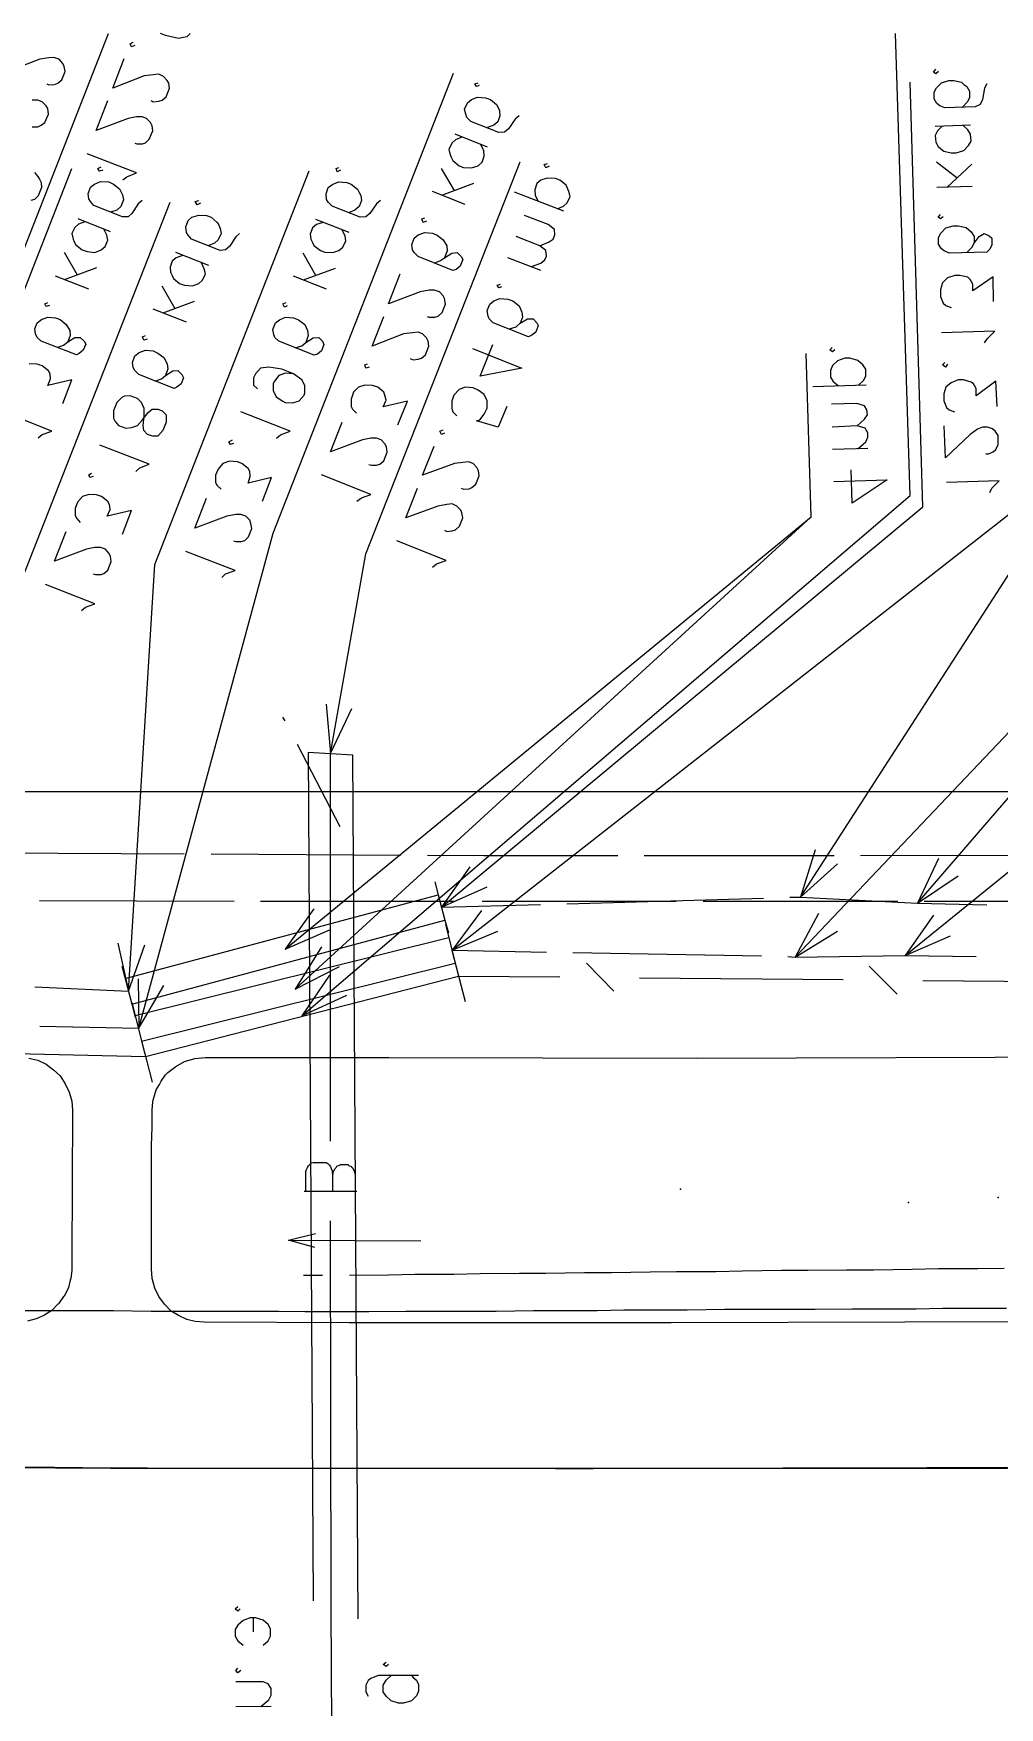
# Model space of a CAD drawing. Header units: metres. Extents: x 131 to 658, y 22 to 173.
# Drawn here: x 331.47 to 350.57, y 118.31 to 151.43 of the extents above; entities that cross this region are included whole.
import ezdxf

# ---------------------------------------------------------------- set-up
doc = ezdxf.new("R2010")
doc.units = ezdxf.units.M
for name, color, linetype in [('BOUNDARY', 7, 'Continuous'), ('CURB', 7, 'Continuous'), ('ELECTR_CABLE', 7, 'Continuous'), ('ELECTR_CABLE_COMM', 7, 'Continuous'), ('GRASS', 7, 'Continuous'), ('OVERHEAD_POWER_LINE', 7, 'Continuous'), ('ROAD', 7, 'Continuous'), ('SIDEWALK_PATH', 7, 'Continuous'), ('TREE', 7, 'Continuous'), ('WATER_PIPELINE', 7, 'Continuous')]:
    doc.layers.add(name, color=color, linetype=linetype)

msp = doc.modelspace()

# ---------------------------------------------------------------- linework, layer by layer
at = {"layer": 'BOUNDARY'}
msp.add_lwpolyline([(330.783, 136.431), (334.112, 136.431), (335.788, 136.431), (338.795, 136.431), (338.795, 136.431), (339.117, 136.431), (340.782, 136.431), (344.111, 136.431), (345.775, 136.431), (349.104, 136.431), (350.78, 136.431)], dxfattribs=at)
at = {"layer": 'CURB'}
for points in [[(337.186, 126.855), (336.809, 126.855)], [(350.669, 126.999), (350.147, 126.988), (349.37, 126.988), (348.849, 126.977), (348.083, 126.965), (347.551, 126.965), (346.785, 126.954), (346.263, 126.954), (345.487, 126.943), (344.965, 126.932), (344.188, 126.932), (343.667, 126.921), (342.901, 126.91), (342.368, 126.91), (341.603, 126.899), (341.081, 126.899), (340.304, 126.888), (339.783, 126.877), (339.006, 126.877), (338.485, 126.866), (337.719, 126.855)], [(331.261, 126.166), (331.782, 126.166), (332.526, 126.166), (333.047, 126.166), (333.791, 126.155), (334.312, 126.155), (335.045, 126.155), (335.577, 126.155), (336.31, 126.155), (336.831, 126.144), (337.575, 126.144), (338.096, 126.144), (338.829, 126.155), (339.361, 126.155), (340.094, 126.155), (340.615, 126.155), (341.359, 126.166), (341.88, 126.166), (342.613, 126.166), (343.145, 126.178), (343.878, 126.178), (344.399, 126.178), (345.143, 126.189), (345.664, 126.189), (346.397, 126.189), (346.929, 126.189), (347.662, 126.2), (348.183, 126.2), (348.927, 126.2), (349.448, 126.211), (350.181, 126.211), (350.713, 126.211)]]:
    msp.add_lwpolyline(points, dxfattribs=at)
at = {"layer": 'ELECTR_CABLE'}
for points in [[(321.151, 133.968), (320.652, 133.124), (328.897, 141.092), (332.952, 151.431)], [(334.565, 151.431), (334.501, 151.367), (334.334, 151.334), (334.079, 151.389), (333.979, 151.431)], [(340.327, 134.078), (339.75, 133.291), (351.168, 142.235), (350.88, 151.431)], [(346.996, 134.023), (346.53, 133.157), (355.285, 142.368), (355.001, 151.431)], [(333.469, 151.19), (333.402, 151.168), (333.402, 151.168), (333.38, 151.223), (333.38, 151.223), (333.436, 151.256)], [(331.727, 150.435), (331.771, 150.413), (331.771, 150.413), (331.882, 150.424), (331.882, 150.424), (331.949, 150.446), (331.949, 150.446), (332.026, 150.513), (332.026, 150.513), (332.093, 150.679), (332.093, 150.679), (332.071, 150.779), (332.071, 150.779), (332.048, 150.835), (332.048, 150.835), (331.971, 150.923), (331.971, 150.923), (331.871, 150.957), (331.871, 150.957), (331.771, 150.946), (331.771, 150.946), (331.593, 150.923), (331.593, 150.923), (330.961, 150.679)], [(333.791, 150.102), (333.835, 150.08), (333.835, 150.08), (333.946, 150.091), (333.946, 150.091), (334.013, 150.113), (334.013, 150.113), (334.09, 150.18), (334.09, 150.18), (334.157, 150.346), (334.157, 150.346), (334.146, 150.446), (334.146, 150.446), (334.112, 150.502), (334.112, 150.502), (334.035, 150.579), (334.035, 150.579), (333.946, 150.624), (333.946, 150.624), (333.835, 150.613), (333.835, 150.613), (333.657, 150.59), (333.657, 150.59), (333.036, 150.346), (333.036, 150.346), (333.258, 150.934)], [(349.37, 135.11), (348.949, 134.223), (348.949, 134.223), (355.829, 142.19), (355.829, 142.19), (355.551, 151.012)], [(349.37, 150.679), (349.315, 150.635), (349.315, 150.635), (349.271, 150.668), (349.271, 150.668), (349.315, 150.724)], [(333.535, 132.725), (333.547, 131.748), (333.547, 131.748), (336.21, 141.547), (336.21, 141.547), (339.772, 150.646)], [(340.094, 134.944), (339.539, 134.145), (339.539, 134.145), (349.06, 142.068), (349.06, 142.068), (348.805, 150.468)], [(340.282, 150.402), (340.227, 150.38), (340.227, 150.38), (340.193, 150.435), (340.193, 150.435), (340.26, 150.457)], [(346.929, 135.277), (346.641, 134.345), (346.641, 134.345), (351.523, 141.913), (351.523, 141.913), (351.257, 150.69)], [(350.325, 150.435), (350.28, 150.346), (350.28, 150.346), (350.236, 150.124), (350.236, 150.124), (350.192, 150.025), (350.192, 150.025), (350.092, 149.98), (350.092, 149.98), (349.493, 149.958), (349.493, 149.958), (349.393, 150.002), (349.393, 150.002), (349.337, 150.047), (349.337, 150.047), (349.282, 150.136), (349.282, 150.136), (349.282, 150.269), (349.282, 150.269), (349.326, 150.357), (349.326, 150.357), (349.426, 150.457), (349.426, 150.457), (349.57, 150.502), (349.57, 150.502), (349.67, 150.502), (349.67, 150.502), (349.825, 150.468), (349.825, 150.468), (349.87, 150.424), (349.87, 150.424), (349.925, 150.38), (349.925, 150.38), (349.981, 150.291), (349.981, 150.291), (349.981, 150.158), (349.981, 150.158), (349.936, 150.069), (349.936, 150.069), (349.837, 149.969)], [(331.438, 149.581), (331.549, 149.581), (331.549, 149.581), (331.616, 149.614), (331.616, 149.614), (331.693, 149.669), (331.693, 149.669), (331.76, 149.836), (331.76, 149.836), (331.749, 149.947), (331.749, 149.947), (331.716, 150.002), (331.716, 150.002), (331.638, 150.08), (331.638, 150.08), (331.549, 150.113), (331.549, 150.113), (331.438, 150.113)], [(333.469, 149.259), (333.513, 149.248), (333.513, 149.248), (333.624, 149.248), (333.624, 149.248), (333.68, 149.27), (333.68, 149.27), (333.757, 149.337), (333.757, 149.337), (333.824, 149.503), (333.824, 149.503), (333.813, 149.603), (333.813, 149.603), (333.78, 149.669), (333.78, 149.669), (333.702, 149.747), (333.702, 149.747), (333.613, 149.78), (333.613, 149.78), (333.502, 149.78), (333.502, 149.78), (333.336, 149.747), (333.336, 149.747), (332.703, 149.514), (332.703, 149.514), (332.936, 150.102)], [(341.07, 149.803), (340.992, 149.736), (340.992, 149.736), (340.859, 149.547), (340.859, 149.547), (340.782, 149.481), (340.782, 149.481), (340.671, 149.47), (340.671, 149.47), (340.116, 149.692), (340.116, 149.692), (340.038, 149.769), (340.038, 149.769), (340.016, 149.836), (340.016, 149.836), (339.994, 149.936), (339.994, 149.936), (340.049, 150.058), (340.049, 150.058), (340.127, 150.124), (340.127, 150.124), (340.249, 150.169), (340.249, 150.169), (340.404, 150.158), (340.404, 150.158), (340.504, 150.124), (340.504, 150.124), (340.626, 150.025), (340.626, 150.025), (340.66, 149.969), (340.66, 149.969), (340.682, 149.902), (340.682, 149.902), (340.693, 149.803), (340.693, 149.803), (340.648, 149.681), (340.648, 149.681), (340.571, 149.614), (340.571, 149.614), (340.449, 149.57)], [(349.271, 133.99), (348.705, 133.191), (348.705, 133.191), (358.803, 141.369), (358.803, 141.369), (358.536, 150.191)], [(339.938, 149.381), (339.816, 149.325), (339.816, 149.325), (339.738, 149.259), (339.738, 149.259), (339.683, 149.137), (339.683, 149.137), (339.705, 149.037), (339.705, 149.037), (339.727, 148.981), (339.727, 148.981), (339.761, 148.915), (339.761, 148.915), (339.883, 148.815), (339.883, 148.815), (339.972, 148.782), (339.972, 148.782), (340.127, 148.771), (340.127, 148.771), (340.26, 148.815), (340.26, 148.815), (340.338, 148.882), (340.338, 148.882), (340.382, 149.004), (340.382, 149.004), (340.371, 149.115), (340.371, 149.115), (340.316, 149.226)], [(340.449, 149.181), (339.805, 149.436)], [(349.448, 149.603), (349.348, 149.503), (349.348, 149.503), (349.304, 149.414), (349.304, 149.414), (349.315, 149.281), (349.315, 149.281), (349.359, 149.192), (349.359, 149.192), (349.415, 149.148), (349.415, 149.148), (349.47, 149.104), (349.47, 149.104), (349.615, 149.07), (349.615, 149.07), (349.714, 149.07), (349.714, 149.07), (349.87, 149.115), (349.87, 149.115), (349.959, 149.214), (349.959, 149.214), (350.014, 149.303), (350.014, 149.303), (350.003, 149.436), (350.003, 149.436), (349.948, 149.525), (349.948, 149.525), (349.848, 149.614)], [(350.003, 149.614), (349.304, 149.592)], [(333.236, 148.538), (333.313, 148.593), (333.313, 148.593), (333.502, 148.671), (333.502, 148.671), (332.526, 149.048)], [(320.752, 132.858), (320.275, 132.003), (320.275, 132.003), (329.163, 140.936), (329.163, 140.936), (332.226, 148.76)], [(332.836, 148.726), (332.77, 148.704), (332.77, 148.704), (332.736, 148.76), (332.736, 148.76), (332.803, 148.793)], [(333.136, 133.435), (333.347, 132.481), (333.347, 132.481), (333.868, 140.925), (333.868, 140.925), (336.92, 148.715)], [(337.541, 148.726), (337.475, 148.693), (337.475, 148.693), (337.453, 148.76), (337.453, 148.76), (337.508, 148.782)], [(339.794, 148.327), (339.539, 148.76)], [(349.737, 148.571), (349.326, 148.882)], [(350.025, 148.848), (349.537, 148.393)], [(333.613, 148.127), (333.535, 148.06), (333.535, 148.06), (333.413, 147.872), (333.413, 147.872), (333.336, 147.805), (333.336, 147.805), (333.225, 147.805), (333.225, 147.805), (332.659, 148.027), (332.659, 148.027), (332.592, 148.105), (332.592, 148.105), (332.559, 148.16), (332.559, 148.16), (332.548, 148.26), (332.548, 148.26), (332.592, 148.393), (332.592, 148.393), (332.67, 148.449), (332.67, 148.449), (332.792, 148.504), (332.792, 148.504), (332.958, 148.493), (332.958, 148.493), (333.047, 148.449), (333.047, 148.449), (333.169, 148.36), (333.169, 148.36), (333.203, 148.293), (333.203, 148.293), (333.225, 148.238), (333.225, 148.238), (333.247, 148.138), (333.247, 148.138), (333.191, 148.005), (333.191, 148.005), (333.114, 147.938), (333.114, 147.938), (332.992, 147.894)], [(338.329, 148.127), (338.252, 148.06), (338.252, 148.06), (338.118, 147.872), (338.118, 147.872), (338.041, 147.805), (338.041, 147.805), (337.93, 147.794), (337.93, 147.794), (337.375, 148.016), (337.375, 148.016), (337.297, 148.094), (337.297, 148.094), (337.264, 148.149), (337.264, 148.149), (337.253, 148.26), (337.253, 148.26), (337.297, 148.382), (337.297, 148.382), (337.386, 148.449), (337.386, 148.449), (337.508, 148.493), (337.508, 148.493), (337.663, 148.482), (337.663, 148.482), (337.752, 148.449), (337.752, 148.449), (337.874, 148.349), (337.874, 148.349), (337.908, 148.282), (337.908, 148.282), (337.941, 148.227), (337.941, 148.227), (337.952, 148.127), (337.952, 148.127), (337.908, 148.005), (337.908, 148.005), (337.819, 147.938), (337.819, 147.938), (337.697, 147.883)], [(340.171, 148.46), (339.539, 148.227)], [(350.036, 148.404), (349.337, 148.382)], [(340.005, 148.049), (339.361, 148.305)], [(332.992, 147.506), (332.348, 147.761)], [(337.708, 147.494), (337.053, 147.75)], [(339.239, 147.716), (339.173, 147.694), (339.173, 147.694), (339.15, 147.761), (339.15, 147.761), (339.206, 147.783)], [(349.459, 147.805), (349.404, 147.761), (349.404, 147.761), (349.359, 147.794), (349.359, 147.794), (349.404, 147.85)], [(332.481, 147.705), (332.359, 147.661), (332.359, 147.661), (332.281, 147.594), (332.281, 147.594), (332.226, 147.472), (332.226, 147.472), (332.248, 147.361), (332.248, 147.361), (332.27, 147.306), (332.27, 147.306), (332.304, 147.25), (332.304, 147.25), (332.426, 147.15), (332.426, 147.15), (332.526, 147.117), (332.526, 147.117), (332.681, 147.095), (332.681, 147.095), (332.803, 147.15), (332.803, 147.15), (332.881, 147.217), (332.881, 147.217), (332.936, 147.339), (332.936, 147.339), (332.914, 147.439), (332.914, 147.439), (332.859, 147.561)], [(337.197, 147.694), (337.064, 147.65), (337.064, 147.65), (336.986, 147.583), (336.986, 147.583), (336.942, 147.461), (336.942, 147.461), (336.953, 147.361), (336.953, 147.361), (336.986, 147.295), (336.986, 147.295), (337.009, 147.239), (337.009, 147.239), (337.142, 147.139), (337.142, 147.139), (337.231, 147.106), (337.231, 147.106), (337.386, 147.095), (337.386, 147.095), (337.508, 147.139), (337.508, 147.139), (337.586, 147.206), (337.586, 147.206), (337.641, 147.328), (337.641, 147.328), (337.63, 147.428), (337.63, 147.428), (337.564, 147.55)], [(339.394, 146.884), (339.517, 146.94), (339.517, 146.94), (339.594, 146.995), (339.594, 146.995), (339.738, 147.084), (339.738, 147.084), (339.849, 147.095), (339.849, 147.095), (339.927, 147.017), (339.927, 147.017), (339.96, 146.962), (339.96, 146.962), (339.905, 146.829), (339.905, 146.829), (339.827, 146.762), (339.827, 146.762), (339.761, 146.74), (339.761, 146.74), (339.073, 147.017), (339.073, 147.017), (338.995, 147.095), (338.995, 147.095), (338.962, 147.15), (338.962, 147.15), (338.951, 147.25), (338.951, 147.25), (338.995, 147.384), (338.995, 147.384), (339.073, 147.45), (339.073, 147.45), (339.206, 147.494), (339.206, 147.494), (339.361, 147.483), (339.361, 147.483), (339.45, 147.439), (339.45, 147.439), (339.572, 147.35), (339.572, 147.35), (339.639, 147.228), (339.639, 147.228), (339.65, 147.128), (339.65, 147.128), (339.594, 146.995)], [(349.925, 147.095), (350.025, 147.195), (350.025, 147.195), (350.07, 147.284), (350.07, 147.284), (350.169, 147.417), (350.169, 147.417), (350.269, 147.472), (350.269, 147.472), (350.369, 147.428), (350.369, 147.428), (350.425, 147.384), (350.425, 147.384), (350.425, 147.25), (350.425, 147.25), (350.38, 147.162), (350.38, 147.162), (350.325, 147.106), (350.325, 147.106), (349.581, 147.084), (349.581, 147.084), (349.481, 147.128), (349.481, 147.128), (349.426, 147.173), (349.426, 147.173), (349.37, 147.261), (349.37, 147.261), (349.37, 147.395), (349.37, 147.395), (349.415, 147.483), (349.415, 147.483), (349.515, 147.583), (349.515, 147.583), (349.659, 147.628), (349.659, 147.628), (349.759, 147.628), (349.759, 147.628), (349.914, 147.594), (349.914, 147.594), (350.014, 147.506), (350.014, 147.506), (350.07, 147.417), (350.07, 147.417), (350.07, 147.284)], [(332.337, 146.651), (332.082, 147.095)], [(337.053, 146.64), (336.798, 147.084)], [(332.714, 146.795), (332.093, 146.562)], [(337.43, 146.784), (336.798, 146.551)], [(332.559, 146.374), (331.904, 146.629)], [(337.264, 146.374), (336.609, 146.629)], [(339.25, 145.83), (339.295, 145.819), (339.295, 145.819), (339.406, 145.819), (339.406, 145.819), (339.472, 145.841), (339.472, 145.841), (339.55, 145.908), (339.55, 145.908), (339.616, 146.074), (339.616, 146.074), (339.594, 146.185), (339.594, 146.185), (339.572, 146.241), (339.572, 146.241), (339.494, 146.318), (339.494, 146.318), (339.394, 146.352), (339.394, 146.352), (339.295, 146.352), (339.295, 146.352), (339.117, 146.318), (339.117, 146.318), (338.485, 146.085), (338.485, 146.085), (338.718, 146.673)], [(350.458, 146.13), (350.447, 146.618), (350.447, 146.618), (350.047, 146.34), (350.047, 146.34), (350.047, 146.474), (350.047, 146.474), (349.992, 146.562), (349.992, 146.562), (349.948, 146.607), (349.948, 146.607), (349.792, 146.64), (349.792, 146.64), (349.692, 146.64), (349.692, 146.64), (349.548, 146.596), (349.548, 146.596), (349.448, 146.496), (349.448, 146.496), (349.404, 146.363), (349.404, 146.363), (349.404, 146.229), (349.404, 146.229), (349.459, 146.096), (349.459, 146.096), (349.515, 146.052), (349.515, 146.052), (349.615, 146.008)], [(331.782, 146.052), (331.716, 146.03), (331.716, 146.03), (331.693, 146.085), (331.693, 146.085), (331.749, 146.107)], [(336.487, 146.041), (336.432, 146.019), (336.432, 146.019), (336.398, 146.085), (336.398, 146.085), (336.465, 146.107)], [(331.937, 145.22), (332.06, 145.264), (332.06, 145.264), (332.148, 145.331), (332.148, 145.331), (332.281, 145.419), (332.281, 145.419), (332.392, 145.419), (332.392, 145.419), (332.47, 145.342), (332.47, 145.342), (332.503, 145.286), (332.503, 145.286), (332.448, 145.164), (332.448, 145.164), (332.37, 145.098), (332.37, 145.098), (332.315, 145.075), (332.315, 145.075), (331.616, 145.342), (331.616, 145.342), (331.538, 145.419), (331.538, 145.419), (331.505, 145.486), (331.505, 145.486), (331.494, 145.586), (331.494, 145.586), (331.538, 145.708), (331.538, 145.708), (331.627, 145.774), (331.627, 145.774), (331.749, 145.819), (331.749, 145.819), (331.904, 145.808), (331.904, 145.808), (331.993, 145.774), (331.993, 145.774), (332.115, 145.675), (332.115, 145.675), (332.182, 145.553), (332.182, 145.553), (332.193, 145.453), (332.193, 145.453), (332.148, 145.331)], [(336.642, 145.209), (336.776, 145.253), (336.776, 145.253), (336.853, 145.32), (336.853, 145.32), (336.998, 145.408), (336.998, 145.408), (337.109, 145.419), (337.109, 145.419), (337.186, 145.342), (337.186, 145.342), (337.208, 145.275), (337.208, 145.275), (337.164, 145.153), (337.164, 145.153), (337.086, 145.086), (337.086, 145.086), (337.02, 145.064), (337.02, 145.064), (336.321, 145.342), (336.321, 145.342), (336.243, 145.419), (336.243, 145.419), (336.221, 145.475), (336.221, 145.475), (336.199, 145.575), (336.199, 145.575), (336.254, 145.708), (336.254, 145.708), (336.332, 145.763), (336.332, 145.763), (336.454, 145.819), (336.454, 145.819), (336.609, 145.808), (336.609, 145.808), (336.709, 145.763), (336.709, 145.763), (336.831, 145.675), (336.831, 145.675), (336.887, 145.553), (336.887, 145.553), (336.898, 145.453), (336.898, 145.453), (336.853, 145.32)], [(338.917, 144.998), (338.973, 144.976), (338.973, 144.976), (339.073, 144.987), (339.073, 144.987), (339.139, 145.009), (339.139, 145.009), (339.217, 145.075), (339.217, 145.075), (339.284, 145.242), (339.284, 145.242), (339.272, 145.342), (339.272, 145.342), (339.239, 145.408), (339.239, 145.408), (339.161, 145.486), (339.161, 145.486), (339.073, 145.519), (339.073, 145.519), (338.962, 145.508), (338.962, 145.508), (338.784, 145.486), (338.784, 145.486), (338.163, 145.242), (338.163, 145.242), (338.396, 145.83)], [(350.28, 145.308), (350.336, 145.397), (350.336, 145.397), (350.48, 145.541), (350.48, 145.541), (349.426, 145.508)], [(337.009, 134.112), (336.443, 133.313), (336.443, 133.313), (346.852, 141.868), (346.852, 141.868), (346.752, 145.098)], [(337.164, 133.357), (336.642, 132.525), (336.642, 132.525), (346.852, 141.868), (346.852, 141.868), (346.752, 145.098)], [(347.318, 145.175), (347.273, 145.131), (347.273, 145.131), (347.218, 145.175), (347.218, 145.175), (347.262, 145.22)], [(332.048, 144.11), (332.226, 144.576), (332.226, 144.576), (331.749, 144.465), (331.749, 144.465), (331.804, 144.598), (331.804, 144.598), (331.793, 144.698), (331.793, 144.698), (331.76, 144.754), (331.76, 144.754), (331.638, 144.853), (331.638, 144.853), (331.538, 144.887), (331.538, 144.887), (331.383, 144.898)], [(336.609, 144.698), (336.454, 144.709), (336.454, 144.709), (336.321, 144.665), (336.321, 144.665), (336.232, 144.554), (336.232, 144.554), (336.21, 144.509), (336.21, 144.509), (336.21, 144.365), (336.21, 144.365), (336.265, 144.243), (336.265, 144.243), (336.398, 144.154), (336.398, 144.154), (336.443, 144.132), (336.443, 144.132), (336.598, 144.121), (336.598, 144.121), (336.72, 144.165), (336.72, 144.165), (336.82, 144.276), (336.82, 144.276), (336.831, 144.321), (336.831, 144.321), (336.831, 144.465), (336.831, 144.465), (336.776, 144.576), (336.776, 144.576), (336.609, 144.698), (336.609, 144.698), (336.376, 144.787), (336.376, 144.787), (336.121, 144.831), (336.121, 144.831), (335.955, 144.809), (335.955, 144.809), (335.855, 144.698), (335.855, 144.698), (335.821, 144.62), (335.821, 144.62), (335.821, 144.476), (335.821, 144.476), (335.899, 144.398)], [(338.107, 144.831), (338.041, 144.809), (338.041, 144.809), (338.018, 144.876), (338.018, 144.876), (338.074, 144.898)], [(347.784, 144.476), (347.884, 144.565), (347.884, 144.565), (347.928, 144.654), (347.928, 144.654), (347.928, 144.787), (347.928, 144.787), (347.872, 144.876), (347.872, 144.876), (347.773, 144.964), (347.773, 144.964), (347.617, 145.009), (347.617, 145.009), (347.517, 145.009), (347.517, 145.009), (347.373, 144.953), (347.373, 144.953), (347.273, 144.865), (347.273, 144.865), (347.229, 144.765), (347.229, 144.765), (347.229, 144.632), (347.229, 144.632), (347.284, 144.543), (347.284, 144.543), (347.384, 144.465)], [(349.548, 144.887), (349.504, 144.831), (349.504, 144.831), (349.448, 144.876), (349.448, 144.876), (349.493, 144.92)], [(338.673, 143.688), (338.862, 144.154), (338.862, 144.154), (338.385, 144.043), (338.385, 144.043), (338.44, 144.177), (338.44, 144.177), (338.418, 144.276), (338.418, 144.276), (338.396, 144.332), (338.396, 144.332), (338.274, 144.432), (338.274, 144.432), (338.174, 144.465), (338.174, 144.465), (338.018, 144.476), (338.018, 144.476), (337.896, 144.432), (337.896, 144.432), (337.797, 144.332), (337.797, 144.332), (337.752, 144.199), (337.752, 144.199), (337.752, 144.054), (337.752, 144.054), (337.774, 143.999), (337.774, 143.999), (337.852, 143.921)], [(347.939, 144.476), (346.885, 144.443)], [(350.525, 144.054), (350.502, 144.554), (350.502, 144.554), (350.114, 144.265), (350.114, 144.265), (350.114, 144.41), (350.114, 144.41), (350.058, 144.498), (350.058, 144.498), (350.014, 144.532), (350.014, 144.532), (349.859, 144.576), (349.859, 144.576), (349.759, 144.576), (349.759, 144.576), (349.615, 144.521), (349.615, 144.521), (349.515, 144.432), (349.515, 144.432), (349.47, 144.299), (349.47, 144.299), (349.47, 144.165), (349.47, 144.165), (349.526, 144.032), (349.526, 144.032), (349.581, 143.988), (349.581, 143.988), (349.681, 143.944)], [(347.761, 143.666), (347.906, 143.799), (347.906, 143.799), (347.961, 143.888), (347.961, 143.888), (347.95, 143.988), (347.95, 143.988), (347.906, 144.066), (347.906, 144.066), (347.75, 144.11), (347.75, 144.11), (347.251, 144.099)], [(331.56, 143.433), (331.638, 143.5), (331.638, 143.5), (331.826, 143.566), (331.826, 143.566), (330.85, 143.955)], [(336.276, 143.422), (336.354, 143.489), (336.354, 143.489), (336.543, 143.566), (336.543, 143.566), (335.566, 143.944)], [(338.096, 142.9), (338.152, 142.889), (338.152, 142.889), (338.252, 142.889), (338.252, 142.889), (338.318, 142.912), (338.318, 142.912), (338.396, 142.978), (338.396, 142.978), (338.462, 143.145), (338.462, 143.145), (338.451, 143.256), (338.451, 143.256), (338.418, 143.311), (338.418, 143.311), (338.34, 143.389), (338.34, 143.389), (338.252, 143.422), (338.252, 143.422), (338.141, 143.422), (338.141, 143.422), (337.974, 143.389), (337.974, 143.389), (337.342, 143.156), (337.342, 143.156), (337.575, 143.744)], [(347.773, 143.211), (347.928, 143.355), (347.928, 143.355), (347.972, 143.444), (347.972, 143.444), (347.972, 143.533), (347.972, 143.533), (347.917, 143.622), (347.917, 143.622), (347.761, 143.666), (347.761, 143.666), (347.262, 143.644)], [(350.303, 143.111), (350.358, 143.111), (350.358, 143.111), (350.447, 143.156), (350.447, 143.156), (350.502, 143.2), (350.502, 143.2), (350.547, 143.3), (350.547, 143.3), (350.547, 143.477), (350.547, 143.477), (350.491, 143.566), (350.491, 143.566), (350.436, 143.611), (350.436, 143.611), (350.336, 143.644), (350.336, 143.644), (350.236, 143.644), (350.236, 143.644), (350.136, 143.6), (350.136, 143.6), (349.992, 143.5), (349.992, 143.5), (349.504, 143.034), (349.504, 143.034), (349.481, 143.666)], [(335.422, 143.322), (335.366, 143.3), (335.366, 143.3), (335.333, 143.355), (335.333, 143.355), (335.4, 143.389)], [(347.972, 143.222), (347.273, 143.2)], [(335.999, 142.179), (336.176, 142.645), (336.176, 142.645), (335.71, 142.534), (335.71, 142.534), (335.755, 142.667), (335.755, 142.667), (335.744, 142.767), (335.744, 142.767), (335.71, 142.823), (335.71, 142.823), (335.588, 142.923), (335.588, 142.923), (335.5, 142.956), (335.5, 142.956), (335.344, 142.967), (335.344, 142.967), (335.211, 142.923), (335.211, 142.923), (335.122, 142.812), (335.122, 142.812), (335.067, 142.69), (335.067, 142.69), (335.067, 142.545), (335.067, 142.545), (335.1, 142.49), (335.1, 142.49), (335.178, 142.412)], [(347.295, 142.568), (348.35, 142.601), (348.35, 142.601), (347.662, 142.135), (347.662, 142.135), (347.639, 142.801)], [(337.863, 142.179), (337.952, 142.246), (337.952, 142.246), (338.141, 142.312), (338.141, 142.312), (337.164, 142.701)], [(350.38, 142.346), (350.425, 142.434), (350.425, 142.434), (350.569, 142.579), (350.569, 142.579), (349.526, 142.545)], [(335.422, 141.391), (335.466, 141.38), (335.466, 141.38), (335.577, 141.38), (335.577, 141.38), (335.644, 141.402), (335.644, 141.402), (335.721, 141.469), (335.721, 141.469), (335.788, 141.635), (335.788, 141.635), (335.766, 141.735), (335.766, 141.735), (335.744, 141.802), (335.744, 141.802), (335.666, 141.88), (335.666, 141.88), (335.566, 141.913), (335.566, 141.913), (335.466, 141.913), (335.466, 141.913), (335.289, 141.88), (335.289, 141.88), (334.656, 141.646), (334.656, 141.646), (334.889, 142.235)], [(335.189, 140.67), (335.266, 140.737), (335.266, 140.737), (335.455, 140.803), (335.455, 140.803), (334.479, 141.18)], [(336.443, 137.829), (336.398, 137.907)], [(337.53, 135.732), (336.687, 137.363)], [(330.695, 135.221), (334.445, 135.199)], [(334.978, 135.199), (338.729, 135.177)], [(339.261, 135.177), (340.371, 135.166), (340.371, 135.166), (343.023, 135.166)], [(343.545, 135.166), (347.306, 135.166)], [(347.828, 135.166), (351.59, 135.177)], [(346.641, 134.345), (347.373, 135)], [(339.406, 134.644), (339.472, 134.389), (339.472, 134.389), (339.605, 133.89), (339.605, 133.89), (339.672, 133.635)], [(339.539, 134.145), (340.438, 134.545)], [(348.949, 134.223), (349.759, 134.766)], [(331.582, 134.278), (335.433, 134.267)], [(333.28, 132.736), (339.472, 134.389)], [(335.955, 134.267), (339.805, 134.267)], [(339.539, 134.145), (341.492, 134.201)], [(340.338, 134.267), (344.177, 134.267)], [(342.013, 134.212), (345.908, 134.323)], [(344.71, 134.267), (345.431, 134.267), (345.431, 134.267), (348.56, 134.267)], [(346.43, 134.345), (346.641, 134.345), (346.641, 134.345), (348.949, 134.223), (348.949, 134.223), (350.325, 134.189)], [(349.082, 134.267), (352.933, 134.267)], [(333.413, 132.225), (339.605, 133.89)], [(333.48, 132.003), (339.683, 133.546)], [(336.443, 133.313), (337.342, 133.701)], [(339.616, 133.801), (339.683, 133.546), (339.683, 133.546), (339.805, 133.035), (339.805, 133.035), (339.872, 132.78)], [(339.75, 133.291), (340.648, 133.668)], [(346.53, 133.157), (347.373, 133.668)], [(348.705, 133.191), (349.604, 133.579)], [(333.347, 132.481), (333.669, 133.402)], [(339.75, 133.291), (341.614, 133.257)], [(342.135, 133.246), (345.864, 133.18)], [(346.385, 133.169), (346.53, 133.157), (346.53, 133.157), (348.705, 133.191), (348.705, 133.191), (350.114, 133.169)], [(333.214, 132.98), (333.28, 132.736), (333.28, 132.736), (333.413, 132.225), (333.413, 132.225), (333.48, 131.97)], [(333.602, 131.493), (339.805, 133.035)], [(336.642, 132.525), (337.519, 132.969)], [(331.494, 132.569), (333.347, 132.481)], [(333.547, 131.748), (334.046, 132.592)], [(333.413, 132.259), (333.48, 132.003), (333.48, 132.003), (333.602, 131.493), (333.602, 131.493), (333.669, 131.238)], [(331.593, 131.793), (333.547, 131.748)]]:
    msp.add_lwpolyline(points, dxfattribs=at)
at = {"layer": 'ELECTR_CABLE_COMM'}
for points in [[(337.319, 132.802), (336.776, 131.992), (348.805, 142.29), (348.518, 151.431)], [(331.483, 148.682), (331.549, 148.604), (331.549, 148.604), (331.582, 148.549), (331.582, 148.549), (331.616, 148.482), (331.616, 148.482), (331.627, 148.382), (331.627, 148.382), (331.56, 148.216), (331.56, 148.216), (331.483, 148.149), (331.483, 148.149), (331.416, 148.127)], [(326.822, 132.303), (326.633, 131.338), (326.633, 131.338), (331.094, 140.27), (331.094, 140.27), (334.168, 148.094)], [(334.767, 148.072), (334.701, 148.038), (334.701, 148.038), (334.667, 148.105), (334.667, 148.105), (334.734, 148.127)], [(335.544, 147.472), (335.466, 147.406), (335.466, 147.406), (335.344, 147.217), (335.344, 147.217), (335.266, 147.15), (335.266, 147.15), (335.156, 147.139), (335.156, 147.139), (334.59, 147.361), (334.59, 147.361), (334.523, 147.439), (334.523, 147.439), (334.49, 147.494), (334.49, 147.494), (334.479, 147.605), (334.479, 147.605), (334.523, 147.728), (334.523, 147.728), (334.601, 147.794), (334.601, 147.794), (334.734, 147.838), (334.734, 147.838), (334.889, 147.827), (334.889, 147.827), (334.978, 147.794), (334.978, 147.794), (335.1, 147.694), (335.1, 147.694), (335.133, 147.639), (335.133, 147.639), (335.156, 147.572), (335.156, 147.572), (335.178, 147.472), (335.178, 147.472), (335.122, 147.35), (335.122, 147.35), (335.045, 147.284), (335.045, 147.284), (334.922, 147.228)], [(334.934, 146.84), (334.279, 147.095)], [(334.412, 147.04), (334.29, 146.995), (334.29, 146.995), (334.212, 146.929), (334.212, 146.929), (334.168, 146.806), (334.168, 146.806), (334.179, 146.707), (334.179, 146.707), (334.212, 146.64), (334.212, 146.64), (334.234, 146.585), (334.234, 146.585), (334.357, 146.485), (334.357, 146.485), (334.456, 146.451), (334.456, 146.451), (334.612, 146.44), (334.612, 146.44), (334.734, 146.485), (334.734, 146.485), (334.812, 146.551), (334.812, 146.551), (334.867, 146.673), (334.867, 146.673), (334.845, 146.773), (334.845, 146.773), (334.789, 146.895)], [(334.268, 145.985), (334.013, 146.429)], [(334.645, 146.13), (334.024, 145.897)], [(334.49, 145.719), (333.835, 145.974)], [(333.713, 145.386), (333.646, 145.364), (333.646, 145.364), (333.624, 145.43), (333.624, 145.43), (333.68, 145.453)], [(333.868, 144.554), (334.001, 144.598), (334.001, 144.598), (334.079, 144.665), (334.079, 144.665), (334.223, 144.754), (334.223, 144.754), (334.323, 144.765), (334.323, 144.765), (334.401, 144.687), (334.401, 144.687), (334.434, 144.62), (334.434, 144.62), (334.39, 144.498), (334.39, 144.498), (334.301, 144.432), (334.301, 144.432), (334.246, 144.41), (334.246, 144.41), (333.547, 144.687), (333.547, 144.687), (333.469, 144.765), (333.469, 144.765), (333.436, 144.82), (333.436, 144.82), (333.424, 144.92), (333.424, 144.92), (333.469, 145.053), (333.469, 145.053), (333.558, 145.12), (333.558, 145.12), (333.68, 145.164), (333.68, 145.164), (333.835, 145.153), (333.835, 145.153), (333.924, 145.109), (333.924, 145.109), (334.046, 145.02), (334.046, 145.02), (334.112, 144.898), (334.112, 144.898), (334.124, 144.798), (334.124, 144.798), (334.079, 144.665)], [(334.024, 143.577), (333.924, 143.466), (333.924, 143.466), (333.824, 143.466), (333.824, 143.466), (333.724, 143.5), (333.724, 143.5), (333.646, 143.577), (333.646, 143.577), (333.635, 143.677), (333.635, 143.677), (333.657, 143.866), (333.657, 143.866), (333.657, 144.01), (333.657, 144.01), (333.602, 144.132), (333.602, 144.132), (333.524, 144.21), (333.524, 144.21), (333.38, 144.265), (333.38, 144.265), (333.269, 144.254), (333.269, 144.254), (333.214, 144.232), (333.214, 144.232), (333.114, 144.132), (333.114, 144.132), (333.047, 143.966), (333.047, 143.966), (333.047, 143.821), (333.047, 143.821), (333.08, 143.755), (333.08, 143.755), (333.147, 143.677), (333.147, 143.677), (333.291, 143.622), (333.291, 143.622), (333.402, 143.633), (333.402, 143.633), (333.524, 143.677), (333.524, 143.677), (333.624, 143.788), (333.624, 143.788), (333.735, 143.932), (333.735, 143.932), (333.813, 143.999), (333.813, 143.999), (333.924, 143.999), (333.924, 143.999), (334.013, 143.966), (334.013, 143.966), (334.09, 143.888), (334.09, 143.888), (334.09, 143.744), (334.09, 143.744), (334.024, 143.577)], [(333.491, 142.767), (333.569, 142.834), (333.569, 142.834), (333.757, 142.912), (333.757, 142.912), (332.781, 143.289)], [(332.648, 142.667), (332.581, 142.645), (332.581, 142.645), (332.559, 142.701), (332.559, 142.701), (332.614, 142.734)], [(333.225, 141.524), (333.402, 141.99), (333.402, 141.99), (332.925, 141.88), (332.925, 141.88), (332.981, 142.013), (332.981, 142.013), (332.969, 142.113), (332.969, 142.113), (332.936, 142.168), (332.936, 142.168), (332.814, 142.268), (332.814, 142.268), (332.714, 142.301), (332.714, 142.301), (332.559, 142.312), (332.559, 142.312), (332.437, 142.268), (332.437, 142.268), (332.337, 142.157), (332.337, 142.157), (332.293, 142.035), (332.293, 142.035), (332.293, 141.891), (332.293, 141.891), (332.326, 141.835), (332.326, 141.835), (332.392, 141.757)], [(332.648, 140.737), (332.692, 140.725), (332.692, 140.725), (332.803, 140.725), (332.803, 140.725), (332.859, 140.748), (332.859, 140.748), (332.936, 140.814), (332.936, 140.814), (333.003, 140.981), (333.003, 140.981), (332.992, 141.092), (332.992, 141.092), (332.958, 141.147), (332.958, 141.147), (332.892, 141.225), (332.892, 141.225), (332.792, 141.258), (332.792, 141.258), (332.681, 141.258), (332.681, 141.258), (332.514, 141.225), (332.514, 141.225), (331.882, 140.992), (331.882, 140.992), (332.115, 141.58)], [(332.415, 140.015), (332.492, 140.082), (332.492, 140.082), (332.681, 140.148), (332.681, 140.148), (331.704, 140.526)], [(339.738, 133.291), (340.005, 132.281)], [(342.402, 133.035), (342.945, 132.481)], [(347.994, 132.98), (348.549, 132.425)], [(333.68, 131.193), (339.872, 132.78)], [(339.872, 132.78), (341.88, 132.769)], [(343.456, 132.747), (347.484, 132.714)], [(349.06, 132.691), (353.088, 132.658)], [(336.776, 131.992), (337.663, 132.403)], [(333.547, 131.704), (333.813, 130.683)], [(331.116, 131.249), (333.68, 131.193)]]:
    msp.add_lwpolyline(points, dxfattribs=at)
at = {"layer": 'GRASS'}
for points in [[(331.372, 131.16), (331.549, 131.116), (331.716, 131.038), (331.86, 130.927), (331.993, 130.805), (332.093, 130.65), (332.17, 130.483), (332.226, 130.306), (332.237, 130.128), (332.226, 127.198), (332.226, 126.988), (332.226, 126.965), (332.204, 126.799), (332.193, 126.766), (332.159, 126.621), (332.071, 126.444), (332.06, 126.444), (331.96, 126.3), (331.949, 126.289), (331.826, 126.166), (331.671, 126.067), (331.516, 126), (331.349, 125.956)], [(353.321, 125.945), (344.077, 125.922), (337.708, 125.922), (334.845, 125.933), (334.667, 125.945), (334.501, 125.989), (334.334, 126.067), (334.19, 126.155), (334.057, 126.289), (333.946, 126.444), (333.868, 126.61), (333.813, 126.799), (333.802, 126.988), (333.802, 128.475), (333.802, 128.985), (333.802, 129.429), (333.813, 129.795), (333.813, 130.073), (333.813, 130.128), (333.824, 130.294), (333.835, 130.328), (333.891, 130.528), (333.957, 130.639), (333.99, 130.705), (334.079, 130.827), (334.124, 130.872), (334.279, 130.994), (334.456, 131.093), (334.656, 131.149), (334.867, 131.171), (335.444, 131.171), (335.533, 131.171), (335.655, 131.171), (335.799, 131.171), (335.966, 131.171), (336.154, 131.171), (336.731, 131.171), (338.496, 131.171), (344.588, 131.16), (352.455, 131.182)]]:
    msp.add_lwpolyline(points, dxfattribs=at)
at = {"layer": 'OVERHEAD_POWER_LINE'}
for points in [[(337.031, 127.409), (336.509, 127.554), (336.509, 127.554), (337.042, 127.687)], [(336.509, 127.554), (339.128, 127.542)]]:
    msp.add_lwpolyline(points, dxfattribs=at)
at = {"layer": 'ROAD'}
msp.add_lwpolyline([(230.936, 123.215), (292.566, 123.215), (298.902, 123.193), (309.655, 123.148), (329.329, 123.071), (330.805, 123.059), (332.991, 123.048), (341.791, 123.037), (342.546, 123.037), (350.724, 123.048), (352.1, 123.059), (359.668, 123.104), (361.654, 123.115), (368.601, 123.182), (371.198, 123.215), (380.752, 123.348), (384.835, 123.426), (386.633, 123.459), (390.306, 123.526), (390.384, 123.526), (395.588, 123.648), (399.849, 123.736)], dxfattribs=at)
at = {"layer": 'SIDEWALK_PATH'}
for points in [[(319.897, 136.42), (333.247, 136.431), (333.436, 136.431), (333.635, 136.431), (333.824, 136.431), (334.024, 136.431), (334.201, 136.431), (334.368, 136.431), (334.501, 136.431), (334.623, 136.431), (334.712, 136.431), (335.921, 136.431), (335.988, 136.431), (335.999, 136.431), (336.21, 136.431), (336.232, 136.431), (336.299, 136.431), (336.409, 136.431), (336.554, 136.431), (336.731, 136.431), (336.92, 136.431), (338.784, 136.431), (338.795, 136.431), (354.641, 136.431)], [(399.483, 123.736), (389.996, 123.514), (383.848, 123.403), (382.317, 123.381), (380.497, 123.348), (372.596, 123.237), (370.998, 123.215), (362.875, 123.126), (361.499, 123.115), (353.154, 123.059), (351.989, 123.059), (343.434, 123.037), (342.49, 123.037), (333.713, 123.048), (332.992, 123.048), (331.882, 123.059), (292.566, 123.215), (291.434, 123.215), (235.651, 123.215)]]:
    msp.add_lwpolyline(points, dxfattribs=at)
at = {"layer": 'TREE'}
for p in [(344.263, 128.566), (348.776, 128.3), (350.548, 128.4)]:
    msp.add_point(p, dxfattribs=at)
at = {"layer": 'WATER_PIPELINE'}
for points in [[(337.253, 138.162), (337.342, 137.186), (337.342, 137.186), (338.041, 141.136), (338.041, 141.136), (341.092, 148.893)], [(341.669, 148.804), (341.603, 148.771), (341.603, 148.771), (341.569, 148.837), (341.569, 148.837), (341.636, 148.859)], [(341.825, 147.961), (341.947, 148.016), (341.947, 148.016), (342.024, 148.083), (342.024, 148.083), (342.08, 148.205), (342.08, 148.205), (342.058, 148.305), (342.058, 148.305), (342.002, 148.427), (342.002, 148.427), (341.88, 148.526), (341.88, 148.526), (341.791, 148.56), (341.791, 148.56), (341.625, 148.571), (341.625, 148.571), (341.503, 148.526), (341.503, 148.526), (341.425, 148.46), (341.425, 148.46), (341.381, 148.338), (341.381, 148.338), (341.392, 148.227), (341.392, 148.227), (341.447, 148.116)], [(341.958, 147.916), (340.981, 148.293)], [(341.481, 147.228), (341.669, 147.306), (341.669, 147.306), (341.747, 147.361), (341.747, 147.361), (341.78, 147.45), (341.78, 147.45), (341.769, 147.55), (341.769, 147.55), (341.647, 147.65), (341.647, 147.65), (341.181, 147.827)], [(341.314, 146.818), (341.503, 146.884), (341.503, 146.884), (341.581, 146.951), (341.581, 146.951), (341.614, 147.028), (341.614, 147.028), (341.603, 147.139), (341.603, 147.139), (341.481, 147.228), (341.481, 147.228), (341.015, 147.417)], [(341.503, 146.74), (340.848, 146.995)], [(340.726, 146.418), (340.671, 146.396), (340.671, 146.396), (340.637, 146.451), (340.637, 146.451), (340.704, 146.474)], [(340.881, 145.586), (341.015, 145.63), (341.015, 145.63), (341.092, 145.697), (341.092, 145.697), (341.237, 145.786), (341.237, 145.786), (341.348, 145.786), (341.348, 145.786), (341.425, 145.708), (341.425, 145.708), (341.447, 145.652), (341.447, 145.652), (341.403, 145.519), (341.403, 145.519), (341.325, 145.464), (341.325, 145.464), (341.259, 145.43), (341.259, 145.43), (340.56, 145.708), (340.56, 145.708), (340.482, 145.786), (340.482, 145.786), (340.46, 145.841), (340.46, 145.841), (340.438, 145.952), (340.438, 145.952), (340.493, 146.074), (340.493, 146.074), (340.571, 146.141), (340.571, 146.141), (340.693, 146.185), (340.693, 146.185), (340.848, 146.174), (340.848, 146.174), (340.948, 146.141), (340.948, 146.141), (341.07, 146.041), (341.07, 146.041), (341.126, 145.919), (341.126, 145.919), (341.137, 145.819), (341.137, 145.819), (341.092, 145.697)], [(340.149, 145.197), (341.126, 144.809), (341.126, 144.809), (340.304, 144.654), (340.304, 144.654), (340.549, 145.275)], [(340.826, 144.054), (340.66, 143.644), (340.66, 143.644), (340.227, 143.766), (340.227, 143.766), (340.293, 143.788), (340.293, 143.788), (340.382, 143.899), (340.382, 143.899), (340.438, 144.021), (340.438, 144.021), (340.438, 144.165), (340.438, 144.165), (340.382, 144.288), (340.382, 144.288), (340.26, 144.376), (340.26, 144.376), (340.16, 144.421), (340.16, 144.421), (340.005, 144.432), (340.005, 144.432), (339.883, 144.387), (339.883, 144.387), (339.783, 144.276), (339.783, 144.276), (339.738, 144.154), (339.738, 144.154), (339.738, 144.01), (339.738, 144.01), (339.761, 143.944), (339.761, 143.944), (339.838, 143.866)], [(339.594, 143.522), (339.539, 143.5), (339.539, 143.5), (339.505, 143.566), (339.505, 143.566), (339.572, 143.588)], [(339.927, 142.434), (339.972, 142.412), (339.972, 142.412), (340.082, 142.423), (340.082, 142.423), (340.138, 142.445), (340.138, 142.445), (340.216, 142.512), (340.216, 142.512), (340.282, 142.678), (340.282, 142.678), (340.271, 142.778), (340.271, 142.778), (340.238, 142.845), (340.238, 142.845), (340.16, 142.923), (340.16, 142.923), (340.071, 142.956), (340.071, 142.956), (339.96, 142.945), (339.96, 142.945), (339.794, 142.923), (339.794, 142.923), (339.161, 142.69), (339.161, 142.69), (339.394, 143.267)], [(339.594, 141.602), (339.639, 141.58), (339.639, 141.58), (339.75, 141.591), (339.75, 141.591), (339.816, 141.613), (339.816, 141.613), (339.894, 141.68), (339.894, 141.68), (339.96, 141.846), (339.96, 141.846), (339.938, 141.946), (339.938, 141.946), (339.916, 142.002), (339.916, 142.002), (339.838, 142.079), (339.838, 142.079), (339.75, 142.124), (339.75, 142.124), (339.639, 142.113), (339.639, 142.113), (339.461, 142.079), (339.461, 142.079), (338.829, 141.846), (338.829, 141.846), (339.062, 142.434)], [(339.361, 140.87), (339.439, 140.936), (339.439, 140.936), (339.628, 141.003), (339.628, 141.003), (338.651, 141.391)], [(337.342, 137.186), (337.763, 138.073)], [(337.885, 120.063), (337.785, 137.152), (337.785, 137.152), (336.898, 137.208), (336.898, 137.208), (336.998, 120.418)], [(337.342, 129.518), (337.342, 137.186)], [(336.853, 128.519), (336.853, 128.896), (336.853, 128.896), (336.853, 128.918), (336.853, 128.918), (336.864, 128.952), (336.864, 128.952), (336.887, 128.996), (336.887, 128.996), (336.909, 129.029), (336.909, 129.029), (336.942, 129.063), (336.942, 129.063), (336.964, 129.085), (336.964, 129.085), (336.998, 129.096), (336.998, 129.096), (337.02, 129.096), (337.02, 129.096), (337.22, 129.096), (337.22, 129.096), (337.253, 129.096), (337.253, 129.096), (337.286, 129.074), (337.286, 129.074), (337.319, 129.041), (337.319, 129.041), (337.342, 129.007), (337.342, 129.007), (337.353, 128.974), (337.353, 128.974), (337.375, 128.93), (337.375, 128.93), (337.375, 128.896), (337.375, 128.896), (337.386, 128.852), (337.386, 128.852), (337.397, 128.896), (337.397, 128.896), (337.408, 128.93), (337.408, 128.93), (337.43, 128.974), (337.43, 128.974), (337.453, 128.996), (337.453, 128.996), (337.464, 129.018), (337.464, 129.018), (337.486, 129.029), (337.486, 129.029), (337.519, 129.041), (337.519, 129.041), (337.541, 129.052), (337.541, 129.052), (337.663, 129.052), (337.663, 129.052), (337.686, 129.052), (337.686, 129.052), (337.708, 129.029), (337.708, 129.029), (337.741, 129.018), (337.741, 129.018), (337.763, 128.996), (337.763, 128.996), (337.774, 128.985), (337.774, 128.985), (337.808, 128.93), (337.808, 128.93), (337.819, 128.885), (337.819, 128.885), (337.83, 128.852), (337.83, 128.852), (337.83, 128.519)], [(337.386, 128.519), (337.386, 128.852)], [(337.863, 128.519), (336.82, 128.519)], [(337.353, 120.274), (337.342, 127.942)], [(335.555, 120.263), (335.511, 120.219), (335.511, 120.219), (335.455, 120.263), (335.455, 120.263), (335.511, 120.307)], [(337.43, 106.181), (337.353, 120.274)], [(336.01, 119.542), (336.11, 119.63), (336.11, 119.63), (336.154, 119.719), (336.154, 119.719), (336.154, 119.864), (336.154, 119.864), (336.11, 119.952), (336.11, 119.952), (336.01, 120.041), (336.01, 120.041), (335.855, 120.085), (335.855, 120.085), (335.755, 120.085), (335.755, 120.085), (335.611, 120.03), (335.611, 120.03), (335.511, 119.941), (335.511, 119.941), (335.455, 119.852), (335.455, 119.852), (335.455, 119.719), (335.455, 119.719), (335.511, 119.63), (335.511, 119.63), (335.611, 119.542)], [(335.81, 120.085), (335.81, 119.808)], [(335.566, 119.042), (335.511, 118.998), (335.511, 118.998), (335.466, 119.042), (335.466, 119.042), (335.511, 119.087)], [(339.084, 118.943), (338.285, 118.943), (338.285, 118.943), (338.141, 118.887), (338.141, 118.887), (338.085, 118.843), (338.085, 118.843), (338.041, 118.754), (338.041, 118.754), (338.041, 118.621), (338.041, 118.621), (338.085, 118.532)], [(338.485, 119.164), (338.44, 119.12), (338.44, 119.12), (338.385, 119.164), (338.385, 119.164), (338.44, 119.209)], [(338.94, 118.943), (338.984, 118.898), (338.984, 118.898), (339.039, 118.854), (339.039, 118.854), (339.084, 118.765), (339.084, 118.765), (339.084, 118.632), (339.084, 118.632), (339.039, 118.543), (339.039, 118.543), (338.94, 118.443), (338.94, 118.443), (338.784, 118.399), (338.784, 118.399), (338.684, 118.399), (338.684, 118.399), (338.54, 118.443), (338.54, 118.443), (338.44, 118.532), (338.44, 118.532), (338.385, 118.621), (338.385, 118.621), (338.385, 118.754), (338.385, 118.754), (338.44, 118.854), (338.44, 118.854), (338.54, 118.943)], [(335.966, 118.332), (336.121, 118.465), (336.121, 118.465), (336.165, 118.554), (336.165, 118.554), (336.165, 118.687), (336.165, 118.687), (336.11, 118.776), (336.11, 118.776), (336.01, 118.82), (336.01, 118.82), (335.466, 118.82)], [(336.165, 118.332), (335.466, 118.321)]]:
    msp.add_lwpolyline(points, dxfattribs=at)

doc.saveas('drawing.dxf')
